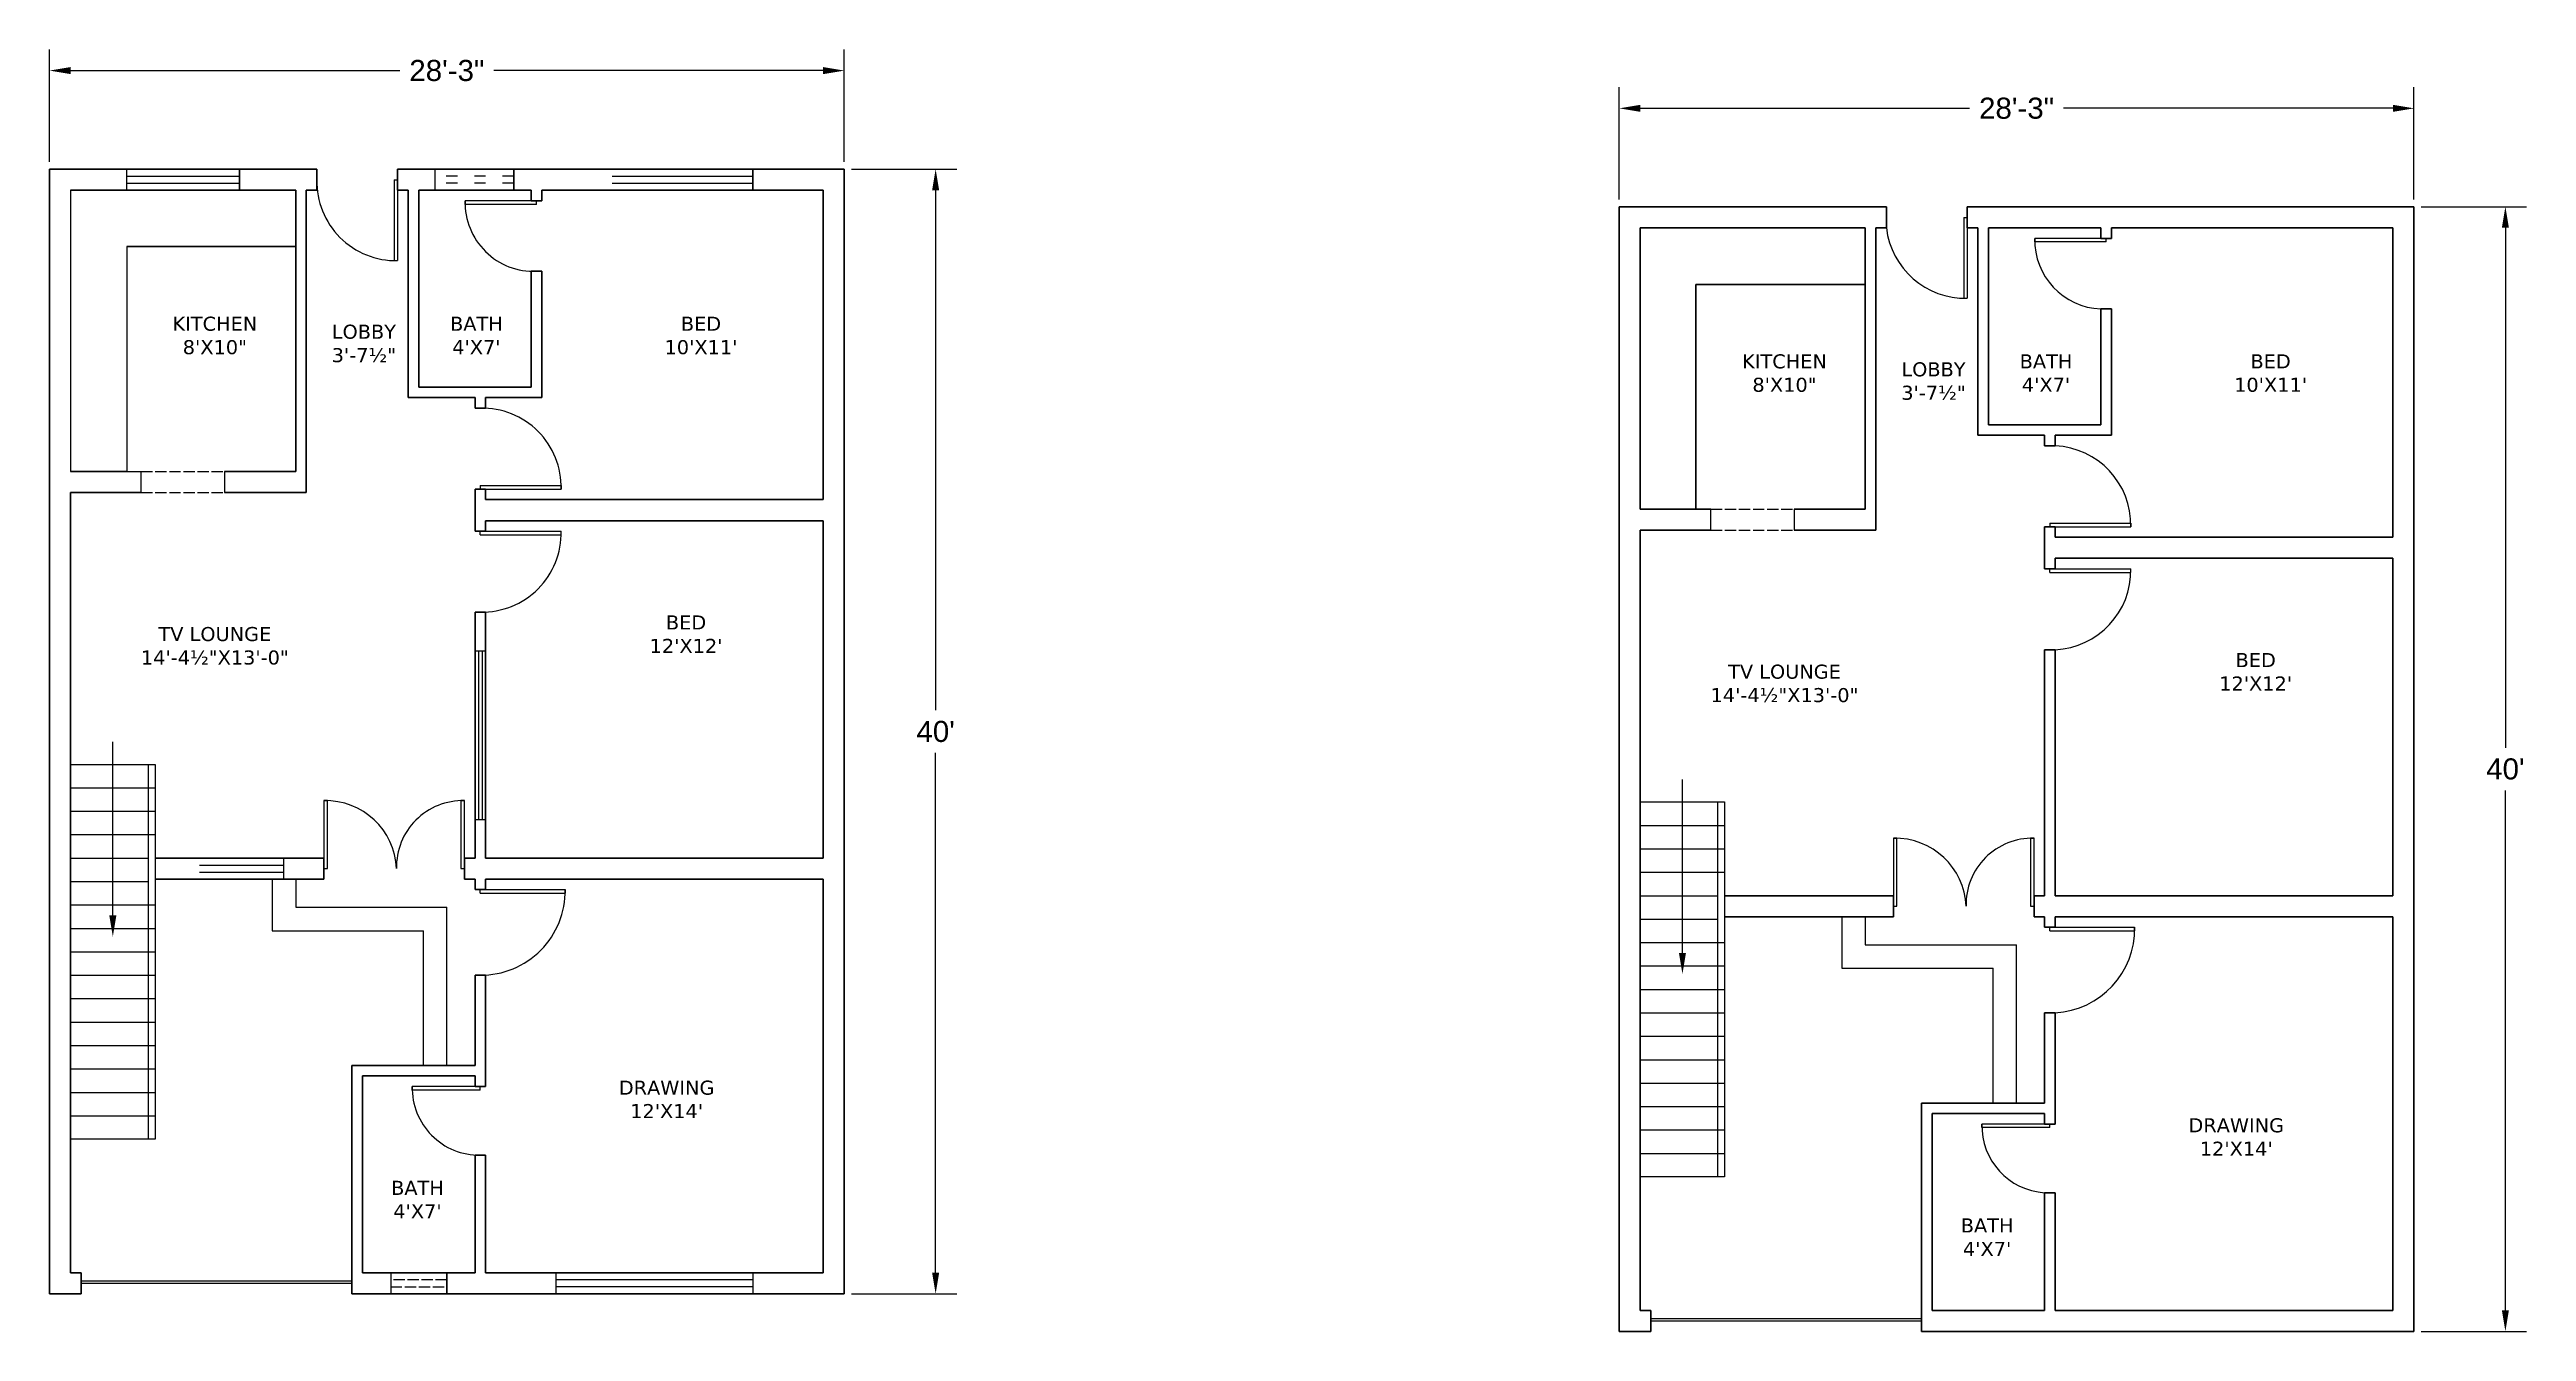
# Model space of a CAD drawing. Header units: inches. Extents: x 4 to 1061, y -488 to 59.
import ezdxf

# ---------------------------------------------------------------- set-up
doc = ezdxf.new("R2010")
doc.units = ezdxf.units.IN
doc.header["$LTSCALE"] = 0.4
doc.header["$MEASUREMENT"] = 0
doc.linetypes.add('ACAD_ISO02W100', pattern=[15, 12, -3])
doc.linetypes.add('ACAD_ISO03W100', pattern=[30, 12, -18])
doc.styles.get("Standard").update_dxf_attribs({"font": 'ARIALUNI.ttf'})
doc.dimstyles.get("Standard").update_dxf_attribs({"dimscale": 50, "dimtxt": 0.18, "dimasz": 0.18, "dimexe": 0.18, "dimexo": 0.0625, "dimgap": 0.09, "dimtad": 0, "dimtih": 1, "dimtoh": 1, "dimdec": 1, "dimzin": 0, "dimdsep": 46, "dimlunit": 4, "dimtxsty": 'Standard', "dimcen": 0.09, "dimadec": 0, "dimazin": 2, "dimtfac": 1, "dimtdec": 1, "dimtofl": 0, "dimtmove": 0, "dimatfit": 3, "dimfxl": 1, "dimtolj": 1, "dimtzin": 0, "dimarcsym": 0})

# ---------------------------------------------------------------- blocks, each defined once
blk = doc.blocks.new('*D1')
at = {"color": 0, "lineweight": -2, "transparency": 16777216}
for p, q in [((4, 10.8), (4, 58.8)), ((343, 10.8), (343, 58.8)), ((13, 49.8), (153.5, 49.8)), ((334, 49.8), (193.6, 49.8))]:
    blk.add_line(p, q, dxfattribs=at)
at = {"color": 0, "transparency": 16777216}
for points in [[(13, 51.3), (13, 48.3), (4, 49.8)], [(334, 51.3), (334, 48.3), (343, 49.8)]]:
    blk.add_solid(points, dxfattribs=at)
at = {"layer": 'Defpoints', "color": 0, "transparency": 16777216}
for p in [(343, 49.8), (4, 7.7), (343, 7.7)]:
    blk.add_point(p, dxfattribs=at)
at = {"color": 0, "lineweight": -3, "transparency": 16777216, "insert": (173.5, 49.8), "char_height": 9, "attachment_point": 5}
blk.add_mtext('\\A1;28\'-3"', dxfattribs=at)
blk = doc.blocks.new('*D2')
at = {"color": 0, "lineweight": -2, "transparency": 16777216}
for p, q in [((346.1, 7.7), (391, 7.7)), ((382, -1.3), (382, -223.2)), ((382, -463.3), (382, -241.4)), ((346.1, -472.3), (391, -472.3))]:
    blk.add_line(p, q, dxfattribs=at)
at = {"color": 0, "transparency": 16777216}
for points in [[(380.5, -1.3), (383.5, -1.3), (382, 7.7)], [(380.5, -463.3), (383.5, -463.3), (382, -472.3)]]:
    blk.add_solid(points, dxfattribs=at)
at = {"layer": 'Defpoints', "color": 0, "transparency": 16777216}
for p in [(343, 7.7), (343, -472.3), (382, -472.3)]:
    blk.add_point(p, dxfattribs=at)
at = {"color": 0, "lineweight": -3, "transparency": 16777216, "insert": (382, -232.3), "char_height": 9, "attachment_point": 5}
blk.add_mtext("\\A1;40'", dxfattribs=at)
blk = doc.blocks.new('*D3')
at = {"color": 0, "lineweight": -2, "transparency": 16777216}
for p, q in [((673.6, -5.2), (673.6, 42.7)), ((1012.6, -5.2), (1012.6, 42.7)), ((682.6, 33.7), (823, 33.7)), ((1003.6, 33.7), (863.1, 33.7))]:
    blk.add_line(p, q, dxfattribs=at)
at = {"color": 0, "transparency": 16777216}
for points in [[(682.6, 35.2), (682.6, 32.2), (673.6, 33.7)], [(1003.6, 35.2), (1003.6, 32.2), (1012.6, 33.7)]]:
    blk.add_solid(points, dxfattribs=at)
at = {"layer": 'Defpoints', "color": 0, "transparency": 16777216}
for p in [(1012.6, 33.7), (673.6, -8.3), (1012.6, -8.3)]:
    blk.add_point(p, dxfattribs=at)
at = {"color": 0, "lineweight": -3, "transparency": 16777216, "insert": (843.1, 33.7), "char_height": 9, "attachment_point": 5}
blk.add_mtext('\\A1;28\'-3"', dxfattribs=at)
blk = doc.blocks.new('*D4')
at = {"color": 0, "lineweight": -2, "transparency": 16777216}
for p, q in [((1015.7, -8.3), (1060.6, -8.3)), ((1051.6, -17.3), (1051.6, -239.2)), ((1051.6, -479.3), (1051.6, -257.4)), ((1015.7, -488.3), (1060.6, -488.3))]:
    blk.add_line(p, q, dxfattribs=at)
at = {"color": 0, "transparency": 16777216}
for points in [[(1050.1, -17.3), (1053.1, -17.3), (1051.6, -8.3)], [(1050.1, -479.3), (1053.1, -479.3), (1051.6, -488.3)]]:
    blk.add_solid(points, dxfattribs=at)
at = {"layer": 'Defpoints', "color": 0, "transparency": 16777216}
for p in [(1012.6, -8.3), (1012.6, -488.3), (1051.6, -488.3)]:
    blk.add_point(p, dxfattribs=at)
at = {"color": 0, "lineweight": -3, "transparency": 16777216, "insert": (1051.6, -248.3), "char_height": 9, "attachment_point": 5}
blk.add_mtext("\\A1;40'", dxfattribs=at)

msp = doc.modelspace()

# ---------------------------------------------------------------- linework, layer by layer
at = {"lineweight": 30}
for p, q in [((4.01, 7.71), (4.01, -472.29)), ((4.01, 7.71), (118.01, 7.71)), ((4.01, 7.71), (118.01, 7.71)), ((85.01, 7.71), (37.01, 7.71)), ((37.01, 7.71), (85.01, 7.71)), ((118.01, -1.29), (118.01, 7.71)), ((152.51, -1.29), (152.51, 7.71)), ((152.51, 7.71), (343.01, 7.71)), ((152.51, 3.21), (152.51, 3.21)), ((168.51, 7.71), (202.03, 7.71)), ((185.51, 7.71), (202.03, 7.71)), ((202.03, 7.71), (202.03, -1.29)), ((274.01, 7.71), (244.01, 7.71)), ((304.01, 7.71), (244.01, 7.71)), ((304.01, 7.71), (274.01, 7.71)), ((304.01, -1.29), (304.01, 7.71)), ((343.01, 7.71), (343.01, -472.29)), ((13.01, -1.29), (109.01, -1.29)), ((109.01, -1.29), (13.01, -1.29)), ((61.01, -1.29), (37.01, -1.29)), ((85.01, -1.29), (37.01, -1.29)), ((61.01, -1.29), (85.01, -1.29)), ((61.01, -1.29), (85.01, -1.29)), ((109.01, -1.29), (109.01, -121.29)), ((113.51, -1.29), (113.51, -130.29)), ((113.51, -1.29), (118.01, -1.29)), ((113.51, -1.29), (118.01, -1.29)), ((113.51, -1.29), (118.01, -1.29)), ((113.51, -1.29), (118.01, -1.29)), ((113.51, -1.29), (118.01, -1.29)), ((118.01, -1.29), (113.51, -1.29)), ((157.01, -1.29), (152.51, -1.29)), ((157.01, -1.29), (152.51, -1.29)), ((152.51, -1.29), (157.01, -1.29)), ((152.51, -1.29), (157.01, -1.29)), ((152.51, -1.29), (157.01, -1.29)), ((157.01, -1.29), (157.01, -89.79)), ((157.01, -1.29), (157.01, -89.79)), ((161.51, -1.29), (161.51, -85.29)), ((161.51, -1.29), (161.51, -85.29)), ((161.51, -1.29), (209.51, -1.29)), ((161.51, -1.29), (209.51, -1.29)), ((161.51, -1.29), (209.51, -1.29)), ((185.51, -1.29), (168.51, -1.29)), ((202.03, -1.29), (168.51, -1.29)), ((202.03, -1.29), (168.51, -1.29)), ((181.27, -7.29), (181.27, -5.79)), ((209.51, -1.29), (185.51, -1.29)), ((209.51, -1.29), (209.51, -5.79)), ((209.51, -1.29), (209.51, -5.79)), ((209.51, -5.79), (209.51, -5.79)), ((209.51, -5.79), (214.01, -5.79)), ((214.01, -1.29), (214.01, -5.79)), ((214.01, -1.29), (334.01, -1.29)), ((214.01, -1.29), (334.01, -1.29)), ((214.01, -1.29), (334.01, -1.29)), ((214.01, -1.29), (274.01, -1.29)), ((244.01, -1.29), (274.01, -1.29)), ((244.01, -1.29), (304.01, -1.29)), ((274.01, -1.29), (304.01, -1.29)), ((304.01, -1.29), (304.01, -1.29)), ((334.01, -1.29), (334.01, -133.29)), ((673.56, -8.35), (673.56, -488.35)), ((673.56, -8.35), (787.56, -8.35)), ((673.56, -8.35), (787.56, -8.35)), ((754.56, -8.35), (706.56, -8.35)), ((706.56, -8.35), (754.56, -8.35)), ((787.56, -17.35), (787.56, -8.35)), ((822.06, -8.35), (1012.56, -8.35)), ((822.06, -17.35), (822.06, -8.35)), ((838.06, -8.35), (871.59, -8.35)), ((855.06, -8.35), (871.59, -8.35)), ((943.56, -8.35), (913.56, -8.35)), ((973.56, -8.35), (913.56, -8.35)), ((973.56, -8.35), (943.56, -8.35)), ((1012.56, -8.35), (1012.56, -488.35)), ((682.56, -17.35), (682.56, -137.35)), ((682.56, -17.35), (778.56, -17.35)), ((682.56, -17.35), (778.56, -17.35)), ((778.56, -17.35), (682.56, -17.35)), ((730.56, -17.35), (706.56, -17.35)), ((754.56, -17.35), (706.56, -17.35)), ((730.56, -17.35), (754.56, -17.35)), ((730.56, -17.35), (754.56, -17.35)), ((778.56, -17.35), (778.56, -137.35)), ((783.06, -17.35), (783.06, -146.35)), ((783.06, -17.35), (787.56, -17.35)), ((787.56, -17.35), (783.06, -17.35)), ((783.06, -17.35), (787.56, -17.35)), ((783.06, -17.35), (787.56, -17.35)), ((783.06, -17.35), (787.56, -17.35)), ((783.06, -17.35), (787.56, -17.35)), ((822.06, -12.85), (822.06, -12.85)), ((822.06, -17.35), (826.56, -17.35)), ((826.56, -17.35), (822.06, -17.35)), ((822.06, -17.35), (826.56, -17.35)), ((822.06, -17.35), (826.56, -17.35)), ((826.56, -17.35), (822.06, -17.35)), ((826.56, -17.35), (826.56, -105.85)), ((826.56, -17.35), (826.56, -105.85)), ((831.06, -17.35), (831.06, -101.35)), ((831.06, -17.35), (831.06, -101.35)), ((831.06, -17.35), (879.06, -17.35)), ((831.06, -17.35), (879.06, -17.35)), ((831.06, -17.35), (879.06, -17.35)), ((855.06, -17.35), (838.06, -17.35)), ((871.59, -17.35), (838.06, -17.35)), ((871.59, -17.35), (838.06, -17.35)), ((879.06, -17.35), (855.06, -17.35)), ((879.06, -17.35), (879.06, -21.85)), ((879.06, -17.35), (879.06, -21.85)), ((883.56, -17.35), (883.56, -21.85)), ((883.56, -17.35), (1003.56, -17.35)), ((883.56, -17.35), (1003.56, -17.35)), ((883.56, -17.35), (1003.56, -17.35)), ((883.56, -17.35), (943.56, -17.35)), ((913.56, -17.35), (943.56, -17.35)), ((913.56, -17.35), (973.56, -17.35)), ((943.56, -17.35), (973.56, -17.35)), ((973.56, -17.35), (973.56, -17.35)), ((1003.56, -17.35), (1003.56, -149.35)), ((109.01, -25.29), (37.01, -25.29)), ((850.82, -23.35), (850.82, -21.85)), ((879.06, -21.85), (879.06, -21.85)), ((879.06, -21.85), (883.56, -21.85)), ((214.01, -35.84), (209.51, -35.84)), ((209.51, -35.84), (209.51, -85.29)), ((214.01, -35.84), (214.01, -89.79)), ((706.25, -137.35), (706.25, -41.5)), ((706.25, -41.5), (767.63, -41.5)), ((767.63, -41.5), (778.56, -41.5)), ((879.06, -51.9), (879.06, -101.35)), ((883.56, -51.9), (879.06, -51.9)), ((883.56, -51.9), (883.56, -105.85)), ((157.01, -89.79), (185.51, -89.79)), ((161.51, -85.29), (209.51, -85.29)), ((185.51, -94.29), (185.51, -89.79)), ((190.01, -94.29), (185.51, -94.29)), ((190.01, -89.79), (190.01, -94.29)), ((190.01, -89.79), (214.01, -89.79)), ((831.06, -101.35), (879.06, -101.35)), ((826.56, -105.85), (855.06, -105.85)), ((855.06, -110.35), (855.06, -105.85)), ((859.56, -110.35), (855.06, -110.35)), ((859.56, -105.85), (883.56, -105.85)), ((859.56, -105.85), (859.56, -110.35)), ((13.01, -121.29), (36.7, -121.29)), ((78.7, -121.29), (109.01, -121.29)), ((13.01, -130.29), (43.13, -130.29)), ((13.01, -130.29), (13.01, -286.29)), ((78.7, -130.29), (113.51, -130.29)), ((190.01, -128.79), (185.51, -128.79)), ((185.51, -128.79), (185.51, -133.29)), ((185.51, -133.29), (185.51, -146.79)), ((190.01, -133.29), (190.01, -128.79)), ((190.01, -133.29), (334.01, -133.29)), ((682.56, -137.35), (712.68, -137.35)), ((748.26, -137.35), (778.56, -137.35)), ((190.01, -146.79), (185.51, -146.79)), ((190.01, -142.29), (334.01, -142.29)), ((190.01, -142.29), (190.01, -146.79)), ((190.01, -142.29), (190.01, -146.79)), ((334.01, -142.29), (334.01, -286.29)), ((682.56, -146.35), (682.56, -302.35)), ((682.56, -146.35), (712.68, -146.35)), ((748.26, -146.35), (783.06, -146.35)), ((859.56, -144.85), (855.06, -144.85)), ((855.06, -144.85), (855.06, -149.35)), ((859.56, -149.35), (859.56, -144.85)), ((855.06, -149.35), (855.06, -162.85)), ((859.56, -149.35), (1003.56, -149.35)), ((859.56, -158.35), (859.56, -162.85)), ((859.56, -158.35), (1003.56, -158.35)), ((859.56, -158.35), (859.56, -162.85)), ((1003.56, -158.35), (1003.56, -302.35)), ((859.56, -162.85), (855.06, -162.85)), ((190.01, -181.29), (185.51, -181.29)), ((185.51, -181.29), (185.51, -286.29)), ((185.51, -181.29), (185.51, -233.79)), ((190.01, -181.29), (190.01, -286.29)), ((185.51, -197.79), (185.51, -269.79)), ((190.01, -197.79), (190.01, -269.79)), ((855.06, -197.35), (855.06, -302.35)), ((859.56, -197.35), (855.06, -197.35)), ((855.06, -197.35), (855.06, -249.85)), ((859.56, -197.35), (859.56, -302.35)), ((855.06, -213.85), (855.06, -285.85)), ((859.56, -213.85), (859.56, -285.85)), ((13.01, -286.29), (13.01, -246.29)), ((122.51, -261.79), (121.01, -261.79)), ((181.01, -261.79), (179.51, -261.79)), ((682.56, -302.35), (682.56, -262.35)), ((792.06, -277.85), (790.56, -277.85)), ((850.56, -277.85), (849.06, -277.85)), ((13.01, -286.29), (13.01, -295.29)), ((13.01, -295.29), (13.01, -463.29)), ((49.01, -286.29), (121.01, -286.29)), ((121.01, -295.29), (49.01, -295.29)), ((104.01, -286.29), (68.01, -286.29)), ((68.01, -295.29), (104.01, -295.29)), ((99.01, -295.29), (109.01, -295.29)), ((121.01, -295.29), (109.01, -295.29)), ((113.51, -286.29), (113.51, -286.29)), ((121.01, -295.29), (121.01, -286.29)), ((181.01, -295.29), (181.01, -286.29)), ((181.01, -286.29), (185.51, -286.29)), ((185.51, -295.29), (181.01, -295.29)), ((185.51, -295.29), (185.51, -299.74)), ((190.01, -286.29), (334.01, -286.29)), ((190.01, -295.29), (334.01, -295.29)), ((190.01, -295.29), (190.01, -299.74)), ((190.01, -295.29), (190.01, -299.79)), ((334.01, -295.29), (334.01, -463.29)), ((185.51, -299.74), (190.01, -299.74)), ((223.91, -301.24), (223.91, -299.74)), ((682.56, -302.35), (682.56, -311.35)), ((718.56, -302.35), (790.56, -302.35)), ((773.56, -302.35), (737.56, -302.35)), ((783.06, -302.35), (783.06, -302.35)), ((790.56, -311.35), (790.56, -302.35)), ((850.56, -311.35), (850.56, -302.35)), ((850.56, -302.35), (855.06, -302.35)), ((859.56, -302.35), (1003.56, -302.35)), ((682.56, -311.35), (682.56, -479.35)), ((790.56, -311.35), (718.56, -311.35)), ((737.56, -311.35), (773.56, -311.35)), ((768.56, -311.35), (778.56, -311.35)), ((790.56, -311.35), (778.56, -311.35)), ((855.06, -311.35), (850.56, -311.35)), ((855.06, -311.35), (855.06, -315.79)), ((855.06, -315.79), (859.56, -315.79)), ((859.56, -311.35), (1003.56, -311.35)), ((859.56, -311.35), (859.56, -315.79)), ((859.56, -311.35), (859.56, -315.85)), ((893.46, -317.29), (893.46, -315.79)), ((1003.56, -311.35), (1003.56, -479.35)), ((190.01, -336.24), (185.51, -336.24)), ((185.51, -336.24), (185.51, -374.79)), ((190.01, -336.24), (190.01, -383.79)), ((855.06, -352.3), (855.06, -390.85)), ((859.56, -352.3), (855.06, -352.3)), ((859.56, -352.3), (859.56, -399.85)), ((133.01, -374.79), (133.01, -463.29)), ((133.01, -374.79), (185.51, -374.79)), ((137.51, -379.29), (137.51, -463.29)), ((137.51, -379.29), (185.51, -379.29)), ((185.51, -374.79), (173.51, -374.79)), ((185.51, -379.29), (185.51, -383.79)), ((185.51, -379.29), (185.51, -383.79)), ((158.76, -385.29), (158.76, -383.79)), ((158.76, -383.79), (158.76, -385.29)), ((185.51, -383.79), (185.51, -383.79)), ((185.51, -383.79), (190.01, -383.79)), ((802.56, -390.85), (855.06, -390.85)), ((802.56, -390.85), (802.56, -479.35)), ((855.06, -390.85), (843.06, -390.85)), ((807.06, -395.35), (855.06, -395.35)), ((807.06, -395.35), (807.06, -479.35)), ((828.31, -401.35), (828.31, -399.85)), ((828.31, -399.85), (828.31, -401.35)), ((855.06, -395.35), (855.06, -399.85)), ((855.06, -395.35), (855.06, -399.85)), ((855.06, -399.85), (855.06, -399.85)), ((855.06, -399.85), (859.56, -399.85)), ((190.01, -413.05), (185.51, -413.05)), ((185.51, -413.05), (185.51, -463.29)), ((190.01, -413.05), (190.01, -463.29)), ((855.06, -429.11), (855.06, -479.35)), ((859.56, -429.11), (855.06, -429.11)), ((859.56, -429.11), (859.56, -479.35)), ((17.51, -463.29), (13.01, -463.29)), ((17.51, -463.29), (17.51, -472.29)), ((133.01, -463.29), (133.01, -472.29)), ((185.51, -463.29), (137.51, -463.29)), ((161.51, -463.29), (149.54, -463.29)), ((185.51, -463.29), (161.51, -463.29)), ((173.51, -472.29), (173.51, -463.29)), ((334.01, -463.29), (190.01, -463.29)), ((262.01, -463.29), (220.01, -463.29)), ((262.01, -463.29), (304.01, -463.29)), ((17.51, -472.29), (4.01, -472.29)), ((343.01, -472.29), (133.01, -472.29)), ((149.54, -472.29), (173.51, -472.29)), ((161.51, -472.29), (173.51, -472.29)), ((220.01, -472.29), (262.01, -472.29)), ((304.01, -472.29), (220.01, -472.29)), ((304.01, -472.29), (262.01, -472.29)), ((687.06, -479.35), (682.56, -479.35)), ((687.06, -479.35), (687.06, -488.35)), ((802.56, -479.35), (802.56, -488.35)), ((855.06, -479.35), (807.06, -479.35)), ((831.06, -479.35), (819.09, -479.35)), ((843.06, -479.35), (819.09, -479.35)), ((855.06, -479.35), (831.06, -479.35)), ((1003.56, -479.35), (859.56, -479.35)), ((931.56, -479.35), (889.56, -479.35)), ((889.56, -479.35), (973.56, -479.35)), ((931.56, -479.35), (973.56, -479.35)), ((687.06, -488.35), (673.56, -488.35)), ((1012.56, -488.35), (802.56, -488.35)), ((819.09, -488.35), (843.06, -488.35)), ((831.06, -488.35), (843.06, -488.35)), ((889.56, -488.35), (931.56, -488.35)), ((973.56, -488.35), (889.56, -488.35)), ((973.56, -488.35), (931.56, -488.35))]:
    msp.add_line(p, q, dxfattribs=at)
at = {"lineweight": -3}
for p, q in [((37.01, -1.29), (37.01, 7.71)), ((37.01, -1.29), (37.01, 7.71)), ((37.01, 4.71), (85.01, 4.71)), ((37.01, 1.71), (85.01, 1.71)), ((85.01, -1.29), (85.01, 7.71)), ((85.01, 7.71), (85.01, -1.29)), ((151.01, 3.21), (151.01, -31.29)), ((151.01, 3.21), (152.51, 3.21)), ((152.51, 3.21), (152.51, -31.29)), ((168.51, -1.29), (168.51, 7.71)), ((202.03, 7.71), (202.03, -1.29)), ((244.01, 4.71), (304.01, 4.71)), ((244.01, 1.71), (304.01, 1.71)), ((304.01, -1.29), (304.01, 7.71)), ((211.76, -5.79), (181.27, -5.79)), ((211.76, -7.29), (181.27, -7.29)), ((211.76, -7.29), (211.76, -5.79)), ((820.56, -12.85), (820.56, -47.35)), ((820.56, -12.85), (822.06, -12.85)), ((822.06, -12.85), (822.06, -47.35)), ((151.01, -31.29), (152.51, -31.29)), ((881.31, -21.85), (850.82, -21.85)), ((881.31, -23.35), (850.82, -23.35)), ((881.31, -23.35), (881.31, -21.85)), ((820.56, -47.35), (822.06, -47.35)), ((43.13, -130.29), (43.13, -121.29)), ((78.7, -121.29), (78.7, -130.29)), ((187.76, -127.29), (222.26, -127.29)), ((187.76, -127.29), (187.76, -128.79)), ((187.76, -128.79), (222.26, -128.79)), ((222.26, -127.29), (222.26, -128.79)), ((712.68, -146.35), (712.68, -137.35)), ((748.26, -137.35), (748.26, -146.35)), ((187.76, -146.79), (222.26, -146.79)), ((187.76, -148.29), (187.76, -146.79)), ((222.26, -148.29), (222.26, -146.79)), ((857.31, -143.35), (891.81, -143.35)), ((857.31, -143.35), (857.31, -144.85)), ((857.31, -144.85), (891.81, -144.85)), ((891.81, -143.35), (891.81, -144.85)), ((187.76, -148.29), (222.26, -148.29)), ((857.31, -162.85), (891.81, -162.85)), ((857.31, -164.35), (857.31, -162.85)), ((857.31, -164.35), (891.81, -164.35)), ((891.81, -164.35), (891.81, -162.85)), ((185.51, -197.79), (190.01, -197.79)), ((187.01, -197.79), (187.01, -269.79)), ((188.51, -197.79), (188.51, -269.79)), ((31.01, -246.29), (31.01, -236.71)), ((13.01, -246.29), (49.01, -246.29)), ((31.01, -310.78), (31.01, -246.29)), ((46.01, -246.29), (46.01, -406.29)), ((49.01, -246.29), (49.01, -406.29)), ((700.56, -262.35), (700.56, -252.76)), ((13.01, -256.29), (49.01, -256.29)), ((121.01, -261.79), (121.01, -290.79)), ((122.51, -290.79), (122.51, -261.79)), ((179.51, -261.79), (179.51, -290.79)), ((181.01, -290.79), (181.01, -261.79)), ((682.56, -262.35), (718.56, -262.35)), ((700.56, -326.83), (700.56, -262.35)), ((715.56, -262.35), (715.56, -422.35)), ((718.56, -262.35), (718.56, -422.35)), ((13.01, -266.29), (49.01, -266.29)), ((185.51, -269.79), (190.01, -269.79)), ((682.56, -272.35), (718.56, -272.35)), ((13.01, -276.29), (49.01, -276.29)), ((682.56, -282.35), (718.56, -282.35)), ((790.56, -277.85), (790.56, -306.85)), ((792.06, -306.85), (792.06, -277.85)), ((849.06, -277.85), (849.06, -306.85)), ((850.56, -306.85), (850.56, -277.85)), ((13.01, -286.29), (46.01, -286.29)), ((68.01, -289.29), (104.01, -289.29)), ((68.01, -292.29), (104.01, -292.29)), ((99.01, -295.29), (99.01, -317.29)), ((104.01, -295.29), (104.01, -286.29)), ((109.01, -295.29), (109.01, -307.29)), ((121.01, -290.79), (122.51, -290.79)), ((179.51, -290.79), (181.01, -290.79)), ((682.56, -292.35), (718.56, -292.35)), ((13.01, -296.29), (46.01, -296.29)), ((13.01, -306.29), (49.01, -306.29)), ((187.76, -299.74), (223.91, -299.74)), ((187.76, -301.24), (187.76, -299.74)), ((187.76, -301.24), (223.91, -301.24)), ((682.56, -302.35), (715.56, -302.35)), ((13.01, -316.29), (49.01, -316.29)), ((109.01, -307.29), (173.51, -307.29)), ((173.51, -374.79), (173.51, -307.29)), ((682.56, -312.35), (715.56, -312.35)), ((768.56, -311.35), (768.56, -333.35)), ((778.56, -311.35), (778.56, -323.35)), ((790.56, -306.85), (792.06, -306.85)), ((849.06, -306.85), (850.56, -306.85)), ((857.31, -315.79), (893.46, -315.79)), ((857.31, -317.29), (857.31, -315.79)), ((13.01, -326.29), (49.01, -326.29)), ((99.01, -317.29), (163.51, -317.29)), ((163.51, -374.79), (163.51, -317.29)), ((682.56, -322.35), (718.56, -322.35)), ((778.56, -323.35), (843.06, -323.35)), ((843.06, -390.85), (843.06, -323.35)), ((857.31, -317.29), (893.46, -317.29)), ((13.01, -336.29), (49.01, -336.29)), ((682.56, -332.35), (718.56, -332.35)), ((768.56, -333.35), (833.06, -333.35)), ((833.06, -390.85), (833.06, -333.35)), ((13.01, -346.29), (49.01, -346.29)), ((682.56, -342.35), (718.56, -342.35)), ((13.01, -356.29), (49.01, -356.29)), ((682.56, -352.35), (718.56, -352.35)), ((13.01, -366.29), (49.01, -366.29)), ((682.56, -362.35), (718.56, -362.35)), ((13.01, -376.29), (49.01, -376.29)), ((682.56, -372.35), (718.56, -372.35)), ((13.01, -386.29), (49.01, -386.29)), ((187.76, -383.79), (158.76, -383.79)), ((187.76, -385.29), (158.76, -385.29)), ((187.76, -385.29), (187.76, -383.79)), ((682.56, -382.35), (718.56, -382.35)), ((13.01, -396.29), (49.01, -396.29)), ((682.56, -392.35), (718.56, -392.35)), ((857.31, -399.85), (828.31, -399.85)), ((857.31, -401.35), (828.31, -401.35)), ((857.31, -401.35), (857.31, -399.85)), ((49.01, -406.29), (13.01, -406.29)), ((682.56, -402.35), (718.56, -402.35)), ((682.56, -412.35), (718.56, -412.35)), ((718.56, -422.35), (682.56, -422.35)), ((173.51, -472.29), (173.51, -463.29)), ((304.01, -463.29), (304.01, -472.29)), ((304.01, -463.29), (304.01, -472.29)), ((17.51, -466.79), (133.01, -466.79)), ((17.51, -467.79), (133.01, -467.79)), ((304.01, -466.29), (220.01, -466.29)), ((304.01, -469.29), (220.01, -469.29)), ((687.06, -482.85), (802.56, -482.85)), ((687.06, -483.85), (802.56, -483.85))]:
    msp.add_line(p, q, dxfattribs=at)
at = {"linetype": 'ACAD_ISO03W100', "lineweight": -3}
for p, q in [((202.03, 4.71), (168.51, 4.71)), ((202.03, 1.71), (168.51, 1.71))]:
    msp.add_line(p, q, dxfattribs=at)
for p, q in [((13.01, -1.29), (13.01, -121.29)), ((109.01, -1.29), (109.01, -25.45)), ((37.01, -25.29), (37.01, -121.29)), ((36.7, -121.29), (43.13, -121.29)), ((149.54, -463.29), (149.54, -472.29)), ((220.01, -463.29), (220.01, -472.29))]:
    msp.add_line(p, q)
at = {"linetype": 'ACAD_ISO02W100', "lineweight": -3}
for p, q in [((43.13, -121.29), (78.7, -121.29)), ((43.13, -130.29), (78.7, -130.29)), ((712.68, -137.35), (748.26, -137.35)), ((712.68, -146.35), (748.26, -146.35)), ((173.51, -466.29), (149.54, -466.29)), ((149.54, -469.29), (173.51, -469.29))]:
    msp.add_line(p, q, dxfattribs=at)
at = {"linetype": 'ACAD_ISO02W100', "lineweight": 30}
for p, q in [((109.01, -121.29), (78.7, -121.29)), ((682.56, -137.35), (706.25, -137.35)), ((778.56, -137.35), (748.26, -137.35)), ((13.01, -463.29), (17.51, -463.29)), ((682.56, -479.35), (687.06, -479.35))]:
    msp.add_line(p, q, dxfattribs=at)
at = {"lineweight": -3}
for centre, radius, start, end in [((151.76, 2.46), 33.76, 178.72697, 271.27303), ((210.58, -6.54), 29.33, 178.5345, 272.30006), ((188.51, -128.04), 33.76, 358.72697, 91.27303), ((188.51, -147.54), 33.76, 268.72697, 1.27303), ((121.76, -292.06), 30.28, 2.39885, 91.41946), ((180.26, -290.04), 28.26, 88.47923, 181.52077), ((791.31, -308.11), 30.28, 2.39885, 91.41946), ((849.81, -306.1), 28.26, 88.47923, 181.52077), ((188.17, -300.49), 35.75, 269.3492, 1.20199), ((187.26, -384.54), 28.52, 178.49286, 270.99343)]:
    msp.add_arc(centre, radius, start, end, dxfattribs=at)
for centre, radius, start, end in [((821.31, -13.37), 33.98, 186.71722, 271.2646), ((880.13, -22.6), 29.32, 178.53429, 267.91074), ((858.04, -144.1), 33.78, 358.72796, 87.41087), ((858.04, -163.6), 33.78, 272.58913, 1.27204), ((857.67, -316.54), 35.8, 273.02874, 1.20039), ((856.87, -400.6), 28.57, 178.49566, 266.37023)]:
    msp.add_arc(centre, radius, start, end)
for points in [[(29.51, -310.78), (32.51, -310.78), (31.01, -319.78)], [(699.06, -326.83), (702.06, -326.83), (700.56, -335.83)]]:
    msp.add_solid(points, dxfattribs=at)

# ---------------------------------------------------------------- texts
at = {"lineweight": 30, "char_height": 6, "attachment_point": 1}
for s, insert in [('\\pxqc;{\\fVerdana|b0|i0|c0|p34;KITCHEN\\P8\'X10"}', (49.94, -55.23)), ('\\pxqc;{\\fVerdana|b0|i0|c0|p34;LOBBY\\P3\'-7½"}', (113.51, -58.64)), ("\\pxqc;{\\fVerdana|b0|i0|c0|p34;BATH\\P4'X7'}", (161.51, -55.23)), ("\\pxqc;{\\fVerdana|b0|i0|c0|p34;BED\\P10'X11'}", (257.3, -55.23)), ('\\pxqc;{\\fVerdana|b0|i0|c0|p34;KITCHEN\\P8\'X10"}', (719.5, -71.29)), ("\\pxqc;{\\fVerdana|b0|i0|c0|p34;BATH\\P4'X7'}", (831.06, -71.29)), ("\\pxqc;{\\fVerdana|b0|i0|c0|p34;BED\\P10'X11'}", (926.85, -71.29)), ('\\pxqc;{\\fVerdana|b0|i0|c0|p34;LOBBY\\P3\'-7½"}', (783.06, -74.69)), ('\\pxqc;{\\fVerdana|b0|i0|c0|p34;TV LOUNGE\\P14\'-4½"X13\'-0"}', (49.94, -187.68)), ("\\pxqc;{\\fVerdana|b0|i0|c0|p34;BED\\P12'X12'}", (250.94, -182.73)), ("\\pxqc;{\\fVerdana|b0|i0|c0|p34;BED\\P12'X12'}", (920.49, -198.78)), ('\\pxqc;{\\fVerdana|b0|i0|c0|p34;TV LOUNGE\\P14\'-4½"X13\'-0"}', (719.5, -203.73)), ("\\pxqc;{\\fVerdana|b0|i0|c0|p34;DRAWING\\P12'X14'}", (242.65, -381.28)), ("\\pxqc;{\\fVerdana|b0|i0|c0|p34;DRAWING\\P12'X14'}", (912.2, -397.34)), ("\\pxqc;{\\fVerdana|b0|i0|c0|p34;BATH\\P4'X7'}", (136.37, -424.04)), ("\\pxqc;{\\fVerdana|b0|i0|c0|p34;BATH\\P4'X7'}", (805.93, -440.09))]:
    msp.add_mtext_dynamic_manual_height_columns(s, width=49.1844, gutter_width=1, heights=[0], dxfattribs=dict(at, insert=insert))

# ---------------------------------------------------------------- dimensions: what is measured, and where the dimension line sits
at = {"lineweight": -3}
for base, p1, p2, picture, middle in [((343.01, 49.8), (4.01, 7.71), (343.01, 7.71), '*D1', (173.51, 49.8)), ((1012.56, 33.75), (673.56, -8.35), (1012.56, -8.35), '*D3', (843.06, 33.75))]:
    dim = msp.add_linear_dim(base=base, p1=p1, p2=p2, dimstyle='Standard', dxfattribs=at)
    dim.commit()
    dim.dimension.update_dxf_attribs({"geometry": picture, "text_midpoint": middle})
for base, p1, p2, picture, middle in [((382.04, -472.29), (343.01, 7.71), (343.01, -472.29), '*D2', (382.04, -232.29)), ((1051.59, -488.35), (1012.56, -8.35), (1012.56, -488.35), '*D4', (1051.59, -248.35))]:
    dim = msp.add_linear_dim(base=base, p1=p1, p2=p2, angle=90, dimstyle='Standard', dxfattribs=at)
    dim.commit()
    dim.dimension.update_dxf_attribs({"geometry": picture, "text_midpoint": middle})

doc.saveas('drawing.dxf')
